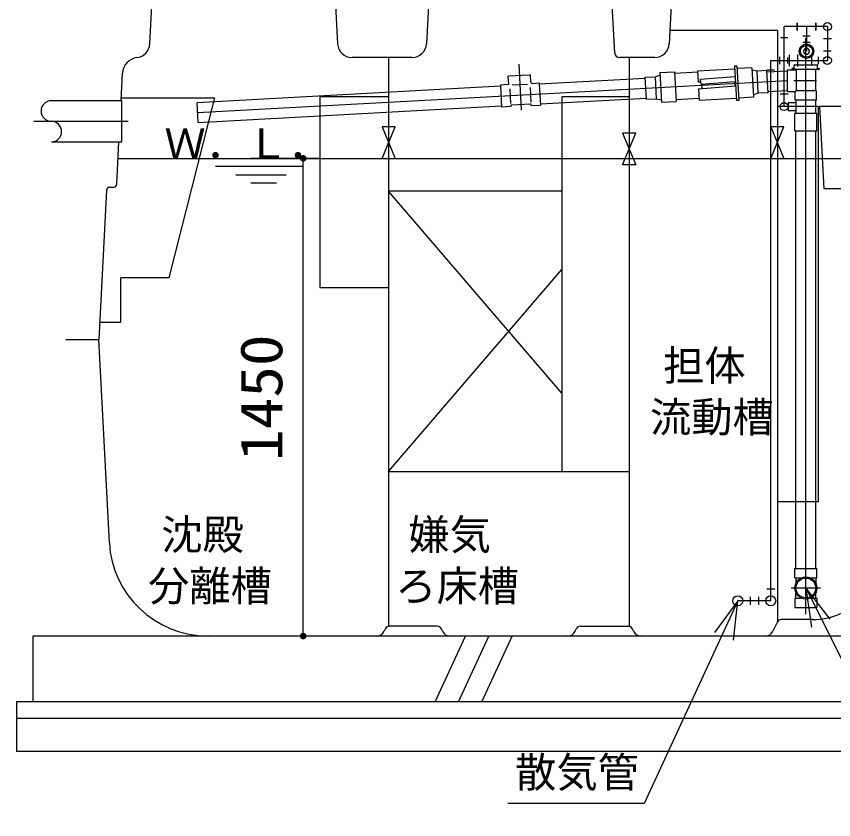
# Model space of a CAD drawing. Units: millimetres, scale not verified. Extents: x -14850 to 14850, y -10500 to 10500.
# Drawn here: x -10475 to -7994, y -5730 to -3292 of the extents above; entities that cross this region are included whole.
import ezdxf
from ezdxf.enums import TextEntityAlignment as Align

# ---------------------------------------------------------------- set-up
doc = ezdxf.new("R2010")
doc.units = ezdxf.units.MM
doc.header["$LTSCALE"] = 50
for name, color, linetype, lineweight in [('0-0_機器', 3, 'Continuous', 25), ('0-1_空気管', 3, 'Continuous', 25), ('0-4_製作', 5, 'Continuous', 25)]:
    doc.layers.add(name, color=color, linetype=linetype, lineweight=lineweight)
doc.styles.add('ＭＳ ゴシック', font='')
doc.styles.get('ＭＳ ゴシック').set_extended_font_data('MS Gothic')

msp = doc.modelspace()

# ---------------------------------------------------------------- linework, layer by layer
at = {"layer": '0-0_機器', "color": 2}
for p, q in [((-10424.56, -5173.22), (-10424.56, -5373.22)), ((-6824.56, -5173.22), (-10424.56, -5173.22)), ((-9203.39, -5373.22), (-9111.17, -5173.22)), ((-9132.68, -5373.22), (-9040.46, -5173.22)), ((-9061.97, -5373.22), (-8969.75, -5173.22)), ((-6774.56, -5373.22), (-10474.57, -5373.22)), ((-10474.57, -5373.22), (-10474.57, -5523.22)), ((-6774.56, -5423.22), (-10474.57, -5423.22)), ((-6774.56, -5523.22), (-10474.57, -5523.22))]:
    msp.add_line(p, q, dxfattribs=at)
at = {"layer": '0-1_空気管'}
for p, q in [((-10069.77, -3376.15), (-10062.55, -3238.38)), ((-9506.58, -3238.38), (-9499.39, -3375.52)), ((-9222.55, -3238.38), (-9229.74, -3375.52)), ((-8657.9, -3403.95), (-8666.58, -3238.38)), ((-8485.55, -3238.38), (-8492.74, -3375.52)), ((-8144.06, -3566.22), (-8144.06, -3323.22)), ((-8012.56, -3323.22), (-8144.06, -3323.22)), ((-8104.06, -3334.72), (-8104.06, -3311.72)), ((-8076.06, -3323.22), (-8076.06, -3398.22)), ((-8048.06, -3334.72), (-8048.06, -3311.72)), ((-8012.56, -3323.22), (-8012.56, -3426.22)), ((-8164.56, -3334.78), (-8490.61, -3334.78)), ((-8164.56, -3334.78), (-8164.56, -5131.87)), ((-8133.06, -3357.22), (-8155.06, -3357.22)), ((-8087.56, -3351.22), (-8064.56, -3351.22)), ((-8087.56, -3370.22), (-8064.56, -3370.22)), ((-8078.06, -5106.41), (-8078.06, -3358.72)), ((-8000.47, -3360.72), (-8024.56, -3360.72)), ((-8001.06, -3398.22), (-8024.06, -3398.22)), ((-9273.68, -3417.22), (-9455.45, -3417.22)), ((-9344.56, -3417.22), (-9344.56, -5143.43)), ((-8536.68, -3417.22), (-8643.92, -3417.22)), ((-8614.56, -3417.22), (-8614.56, -5143.43)), ((-8156.56, -3437.72), (-8156.56, -3414.72)), ((-8133.56, -3416.72), (-8133.56, -3435.72)), ((-8128.56, -3408.72), (-8128.56, -3443.72)), ((-8103.56, -3407.72), (-8103.56, -3444.72)), ((-8060.56, -3413.72), (-8060.56, -3438.72)), ((-8040.56, -3414.72), (-8040.56, -3437.72)), ((-8949.62, -3437.85), (-8942.11, -3576.5)), ((-8287.16, -3443.44), (-8281.53, -3547.28)), ((-8241.84, -3447.99), (-8286.78, -3450.43)), ((-8241.84, -3447.99), (-8236.98, -3537.86)), ((-8184.56, -3426.22), (-8012.56, -3426.22)), ((-8184.56, -5066.22), (-8184.56, -3426.22)), ((-8113.86, -3450.62), (-8113.32, -3440.37)), ((-8112.32, -3439.42), (-8043.81, -3439.42)), ((-8042.27, -3450.62), (-8042.81, -3440.37)), ((-10156.53, -3548.22), (-10152.14, -3464.52)), ((-8917.8, -3470.59), (-8981.21, -3474.03)), ((-8521.43, -3463.14), (-8476.5, -3460.7)), ((-8521.43, -3463.14), (-8516.57, -3553.01)), ((-8476.5, -3460.7), (-8471.63, -3550.57)), ((-8406.33, -3461.91), (-8476.23, -3465.7)), ((-8406.58, -3457.42), (-8294.24, -3451.33)), ((-8406.58, -3457.42), (-8404.71, -3491.87)), ((-8222.62, -3525.56), (-8226.24, -3458.66)), ((-8192.66, -3523.94), (-8196.29, -3457.04)), ((-8196.1, -3460.53), (-8134.06, -3457.17)), ((-8196.06, -3454.22), (-8173.06, -3454.22)), ((-8134.06, -3519.67), (-8134.06, -3454.77)), ((-8133.76, -3454.47), (-8108.56, -3454.47)), ((-8113.86, -3450.62), (-8119.69, -3450.62)), ((-8119.69, -3452.42), (-8119.69, -3450.62)), ((-8119.69, -3452.42), (-8036.44, -3452.42)), ((-8108.56, -3454.47), (-8108.56, -3452.42)), ((-8108.56, -3454.47), (-8106.56, -3456.72)), ((-8106.56, -3518.72), (-8106.56, -3456.72)), ((-8047.56, -3517.72), (-8047.56, -3452.42)), ((-8042.27, -3450.62), (-8036.44, -3450.62)), ((-8036.44, -3452.42), (-8036.44, -3450.62)), ((-9924.56, -3584.22), (-8134.06, -3487.22)), ((-8979.83, -3499.49), (-8981.21, -3474.03)), ((-8908.03, -3495.6), (-8887.46, -3494.48)), ((-8887.46, -3494.48), (-8887.28, -3497.81)), ((-8565.56, -3480.55), (-8887.27, -3497.98)), ((-8887.27, -3497.98), (-8883.84, -3561.39)), ((-8562.12, -3543.96), (-8565.75, -3477.06)), ((-8535.79, -3475.43), (-8532.17, -3542.33)), ((-8397.83, -3491.64), (-8404.71, -3491.87)), ((-8397.32, -3498.32), (-8292.13, -3490.37)), ((-8394.36, -3498.1), (-8393.65, -3511.08)), ((-8294.62, -3490.55), (-8293.92, -3503.54)), ((-8114.76, -3487.22), (-8045.31, -3487.22)), ((-9005.1, -3504.36), (-9926.19, -3554.26)), ((-9005.1, -3504.36), (-9001.67, -3567.77)), ((-8976.55, -3511.93), (-8974.15, -3556.27)), ((-8922.77, -3499), (-8969.71, -3501.54)), ((-8914.84, -3508.58), (-8912.43, -3552.92)), ((-8403.63, -3511.84), (-8291.42, -3503.35)), ((-8403.63, -3511.84), (-8401.76, -3546.29)), ((-8192.85, -3520.45), (-8134.06, -3517.26)), ((-8133.76, -3519.97), (-8110.81, -3519.97)), ((-8110.81, -3519.97), (-8108.45, -3518.72)), ((-8110.81, -3545.92), (-8110.81, -3519.97)), ((-8046.31, -3518.72), (-8108.45, -3518.72)), ((-8045.31, -3545.92), (-8045.31, -3519.72)), ((-10156.06, -3539.22), (-9873.23, -3539.22)), ((-9873.23, -3539.22), (-10011.78, -4086.22)), ((-9553.56, -3536.22), (-9553.56, -4116.22)), ((-9344.56, -3536.22), (-9553.56, -3536.22)), ((-8884.03, -3557.89), (-8562.31, -3540.46)), ((-8818.56, -3536.22), (-8818.56, -4673.22)), ((-8614.56, -3536.22), (-8818.56, -3536.22)), ((-8402, -3541.79), (-8471.9, -3545.58)), ((-8401.76, -3546.29), (-8289.43, -3540.2)), ((-8281.53, -3547.28), (-8289.02, -3547.69)), ((-8236.98, -3537.86), (-8281.91, -3540.29)), ((-8132.06, -3528.72), (-8156.06, -3528.72)), ((-8045.61, -3546.22), (-8110.51, -3546.22)), ((-8108.06, -3546.22), (-8108.06, -3586.22)), ((-8048.06, -3586.22), (-8048.06, -3546.22)), ((-9922.94, -3614.17), (-9926.19, -3554.26)), ((-9922.94, -3614.17), (-9001.86, -3564.27)), ((-8973.61, -3566.25), (-9001.67, -3567.77)), ((-8973.61, -3566.25), (-8973.71, -3564.46)), ((-8970.78, -3561.19), (-8915.26, -3558.19)), ((-8911.89, -3562.91), (-8911.99, -3561.11)), ((-8911.89, -3562.91), (-8883.84, -3561.39)), ((-8516.57, -3553.01), (-8471.63, -3550.57)), ((-8040.56, -3566.22), (-8163.56, -3566.22)), ((-8132.06, -3554.22), (-8132.06, -3578.22)), ((-8108.06, -3554.22), (-8132.06, -3554.22)), ((-8040.56, -3566.22), (-8040.56, -4766.22)), ((-7662.62, -3566.22), (-8036.12, -3566.22)), ((-8036.12, -3566.22), (-8023.02, -3816.22)), ((-8132.06, -3578.22), (-8108.06, -3578.22)), ((-8111.56, -3639.22), (-8111.56, -3586.22)), ((-8111.56, -3586.22), (-8044.56, -3586.22)), ((-8044.56, -3639.22), (-8044.56, -3586.22)), ((-10421.08, -3610.72), (-10135.53, -3610.72)), ((-9364.56, -3723.22), (-9324.56, -3627.22)), ((-8184.56, -3723.22), (-8144.56, -3627.22)), ((-8111.56, -3639.22), (-8044.56, -3639.22)), ((-8108.06, -4968.22), (-8108.06, -3639.22)), ((-8048.06, -4968.22), (-8048.06, -3639.22)), ((-10368.31, -3673.22), (-10154.69, -3673.22)), ((-10169.79, -3801.24), (-10163.08, -3673.22)), ((-10165.7, -3723.22), (-7922.85, -3723.22)), ((-9606.34, -3748.22), (-9869.72, -3748.22)), ((-9808.2, -3773.22), (-9655.36, -3773.22)), ((-10200.82, -3820.19), (-10224.56, -4273.22)), ((-10190.84, -3810.72), (-10179.77, -3810.72)), ((-9685.16, -3798.22), (-9763.02, -3798.22)), ((-7825.84, -3816.22), (-8023.02, -3816.22)), ((-8818.56, -3823.22), (-9344.56, -3823.22)), ((-8818.56, -4435.68), (-9344.56, -3823.22)), ((-9344.56, -4673.22), (-8818.56, -4060.75)), ((-10011.78, -4086.22), (-10157.8, -4086.22)), ((-10157.8, -4220.22), (-10157.8, -4086.22)), ((-9344.56, -4116.22), (-9553.56, -4116.22)), ((-10221.79, -4220.22), (-10157.8, -4220.22)), ((-10324.56, -4273.22), (-10224.56, -4273.22)), ((-10192.3, -4888.92), (-10224.56, -4273.22)), ((-9344.56, -4673.22), (-8614.56, -4673.22)), ((-8040.56, -4766.22), (-8164.56, -4766.22)), ((-8111.57, -4968.22), (-8108.24, -4968.22)), ((-8111.57, -4996.31), (-8111.57, -4968.22)), ((-8108.07, -4968.22), (-8044.56, -4968.22)), ((-8111.57, -4996.31), (-8091, -4996.31)), ((-8108.24, -4996.31), (-8108.24, -5012.66)), ((-8048.06, -4996.31), (-8048.06, -5012.3)), ((-8196.56, -5030.22), (-8172.56, -5030.22)), ((-8122.45, -5027.22), (-8033.13, -5027.22)), ((-8247.06, -5054.21), (-8247.06, -5078.21)), ((-8222.06, -5054.22), (-8222.06, -5078.22)), ((-8111.57, -5058.12), (-8111.57, -5086.22)), ((-8111.57, -5058.12), (-8091, -5058.12)), ((-8108.24, -5058.12), (-8108.24, -5041.78)), ((-8048.06, -5058.12), (-8048.06, -5042.13)), ((-8284.56, -5066.22), (-8568.68, -5680.91)), ((-8184.56, -5066.22), (-8284.56, -5066.22)), ((-8111.57, -5086.22), (-8108.24, -5086.22)), ((-8108.07, -5086.22), (-8044.56, -5086.22)), ((-8163.83, -5130.4), (-8177.78, -5158.29)), ((-8057.13, -5123.22), (-8152.2, -5123.22)), ((-9353.83, -5150.4), (-9357.78, -5158.29)), ((-9196.93, -5143.22), (-9342.2, -5143.22)), ((-9181.35, -5158.29), (-9185.3, -5150.4)), ((-8777.78, -5158.29), (-8773.83, -5150.4)), ((-8762.2, -5143.22), (-8616.93, -5143.22)), ((-8601.35, -5158.29), (-8605.3, -5150.4)), ((-8090.03, -5173.22), (-9892.71, -5173.22)), ((-8568.68, -5680.91), (-8982.91, -5680.91))]:
    msp.add_line(p, q, dxfattribs=at)
at = {"layer": '0-1_空気管', "color": 5}
for p, q in [((-8104.06, -3311.72), (-8104.06, -3334.72)), ((-8048.06, -3312.22), (-8048.06, -3334.22))]:
    msp.add_line(p, q, dxfattribs=at)
at = {"layer": '0-1_空気管'}
for points in [[(-8287.16, -3443.44), (-8294.65, -3443.84), (-8289.02, -3547.69)], [(-8913.19, -3490.97), (-8914.3, -3470.4), (-8917.63, -3470.58)], [(-8565.75, -3477.06), (-8535.79, -3475.43), (-8521.03, -3470.63)], [(-8196.29, -3457.04), (-8226.24, -3458.66), (-8241.44, -3455.48)], [(-8292.9, -3476.02), (-8398.42, -3483.81), (-8397.32, -3498.32)], [(-8979.83, -3499.49), (-9005.29, -3500.87), (-9005.11, -3504.19)], [(-8562.12, -3543.96), (-8532.17, -3542.33), (-8516.97, -3545.52)], [(-8192.66, -3523.94), (-8222.62, -3525.56), (-8237.38, -3530.37)], [(-10154.69, -3673.22), (-10154.69, -3548.22), (-10368.31, -3548.22)], [(-9324.56, -3627.22), (-9364.56, -3627.22), (-9324.56, -3723.22)], [(-8144.56, -3627.22), (-8184.56, -3627.22), (-8144.56, -3723.22)], [(-8065.13, -4996.31), (-8044.56, -4996.31), (-8044.56, -4968.22)], [(-8003.84, -5121.51), (-8078.06, -5027.22), (-8060.93, -5145.99)], [(-8078.06, -5027.22), (-7726.28, -5730.43), (-6724.41, -5730.43)], [(-8065.13, -5058.12), (-8044.56, -5058.12), (-8044.56, -5086.22)], [(-8297.98, -5185.47), (-8284.56, -5066.22), (-8355.81, -5162.78)]]:
    msp.add_lwpolyline(points, dxfattribs=at)
msp.add_lwpolyline([(-8594.56, -3647.22), (-8634.56, -3647.22), (-8594.56, -3743.22), (-8634.56, -3743.22)], close=True, dxfattribs=at)
for centre, radius in [((-8012.56, -3323.22), 12), ((-8076.06, -3398.22), 22), ((-8076.13, -3398.25), 18.19), ((-8012.56, -3426.22), 12), ((-8144.06, -3566.22), 12), ((-8078.06, -5027.22), 33.5), ((-8078.06, -5027.22), 30), ((-8284.56, -5066.22), 15), ((-8184.56, -5066.22), 15)]:
    msp.add_circle(centre, radius, dxfattribs=at)
for centre, radius, start, end in [((-10113.71, -3373.85), 44, 276.42152, 357.71989), ((-9455.45, -3373.22), 44, 182.99998, 270), ((-9273.68, -3373.22), 44, 270, 357), ((-8536.68, -3373.22), 44, 270, 357), ((-8076.06, -3398.22), 9.2, 90, 270), ((-8076.06, -3398.22), 9.2, 270, 90), ((-10102.21, -3467.14), 50, 97.02892, 177), ((-8643.92, -3403.22), 14, 182.99998, 270), ((-8112.32, -3440.42), 1, 90, 177), ((-8043.81, -3440.42), 1, 3, 90), ((-8908.3, -3490.7), 4.9, 183.10095, 273.10095), ((-8046.56, -3517.72), 1, 180, 270), ((-8046.31, -3519.72), 1, 0, 90), ((-8110.51, -3545.92), 0.3, 180, 270), ((-8045.61, -3545.92), 0.3, 270, 0), ((-10368.31, -3579.47), 31.25, 90, 270), ((-8970.61, -3564.29), 3.1, 93.10095, 183.10095), ((-8915.09, -3561.28), 3.1, 3.10095, 93.10095), ((-10368.31, -3641.97), 31.25, 270, 90), ((-10190.84, -3820.72), 10, 90, 177), ((-10179.77, -3800.72), 10, 270, 357), ((-9892.71, -4873.22), 300, 182.99998, 270), ((-8057.7, -4917.22), 206, 270, 316.13756), ((-8152.2, -5136.22), 13, 90, 153.43494), ((-9381.93, -5146.22), 27, 270, 333.43494), ((-9342.2, -5156.22), 13, 90, 153.43494), ((-9196.93, -5156.22), 13, 26.56505, 90), ((-9157.2, -5146.22), 27, 206.56503, 270), ((-8801.93, -5146.22), 27, 270, 333.43494), ((-8762.2, -5156.22), 13, 90, 153.43494), ((-8616.93, -5156.22), 13, 26.56505, 90), ((-8577.2, -5146.22), 27, 206.56503, 270), ((-8201.93, -5146.22), 27, 270, 333.43494)]:
    msp.add_arc(centre, radius, start, end, dxfattribs=at)
at = {"layer": '0-4_製作', "color": 2}
for p, q in [((-9553.82, -3723.22), (-9762.96, -3723.22)), ((-9603.82, -5173.22), (-9603.82, -3723.22)), ((-9553.82, -5173.22), (-9762.96, -5173.22))]:
    msp.add_line(p, q, dxfattribs=at)
at = {"layer": '0-4_製作'}
for points in [[(-9613.64, -3721.34), (-9603.82, -3723.22), (-9613.8, -3722.59)], [(-9613.33, -3720.13), (-9603.82, -3723.22), (-9613.64, -3721.34)], [(-9612.87, -3718.96), (-9603.82, -3723.22), (-9613.33, -3720.13)], [(-9612.26, -3717.86), (-9603.82, -3723.22), (-9612.87, -3718.96)], [(-9611.52, -3716.84), (-9603.82, -3723.22), (-9612.26, -3717.86)], [(-9610.66, -3715.93), (-9603.82, -3723.22), (-9611.52, -3716.84)], [(-9609.7, -3715.13), (-9603.82, -3723.22), (-9610.66, -3715.93)], [(-9608.64, -3714.45), (-9603.82, -3723.22), (-9609.7, -3715.13)], [(-9607.5, -3713.92), (-9603.82, -3723.22), (-9608.64, -3714.45)], [(-9606.31, -3713.53), (-9603.82, -3723.22), (-9607.5, -3713.92)], [(-9606.31, -3713.53), (-9603.82, -3713.22), (-9603.82, -3723.22)], [(-9605.07, -3713.3), (-9603.82, -3713.22), (-9606.31, -3713.53)], [(-9603.82, -3713.22), (-9593.82, -3723.22), (-9603.82, -3723.22)], [(-9603.19, -3713.24), (-9593.82, -3723.22), (-9603.82, -3713.22)], [(-9601.95, -3713.39), (-9593.82, -3723.22), (-9603.19, -3713.24)], [(-9600.73, -3713.71), (-9593.82, -3723.22), (-9601.95, -3713.39)], [(-9599.56, -3714.17), (-9593.82, -3723.22), (-9600.73, -3713.71)], [(-9598.46, -3714.77), (-9593.82, -3723.22), (-9599.56, -3714.17)], [(-9597.45, -3715.51), (-9593.82, -3723.22), (-9598.46, -3714.77)], [(-9596.53, -3716.37), (-9593.82, -3723.22), (-9597.45, -3715.51)], [(-9595.73, -3717.34), (-9593.82, -3723.22), (-9596.53, -3716.37)], [(-9595.73, -3717.34), (-9593.9, -3721.96), (-9593.82, -3723.22)], [(-9595.06, -3718.4), (-9593.9, -3721.96), (-9595.73, -3717.34)], [(-9595.06, -3718.4), (-9594.13, -3720.73), (-9593.9, -3721.96)], [(-9594.52, -3719.54), (-9594.13, -3720.73), (-9595.06, -3718.4)], [(-9613.8, -3722.59), (-9603.82, -3723.22), (-9613.82, -3723.22)], [(-9613.82, -3723.22), (-9611.91, -3729.1), (-9613.74, -3724.47)], [(-9613.82, -3723.22), (-9611.11, -3730.06), (-9611.91, -3729.1)], [(-9603.82, -3723.22), (-9611.11, -3730.06), (-9613.82, -3723.22)], [(-9613.74, -3724.47), (-9612.58, -3728.04), (-9613.51, -3725.7)], [(-9613.74, -3724.47), (-9611.91, -3729.1), (-9612.58, -3728.04)], [(-9613.51, -3725.7), (-9612.58, -3728.04), (-9613.12, -3726.9)], [(-9603.82, -3723.22), (-9610.19, -3730.92), (-9611.11, -3730.06)], [(-9603.82, -3723.22), (-9609.18, -3731.66), (-9610.19, -3730.92)], [(-9603.82, -3723.22), (-9608.08, -3732.27), (-9609.18, -3731.66)], [(-9603.82, -3723.22), (-9606.91, -3732.73), (-9608.08, -3732.27)], [(-9603.82, -3723.22), (-9605.69, -3733.04), (-9606.91, -3732.73)], [(-9603.82, -3723.22), (-9604.45, -3733.2), (-9605.69, -3733.04)], [(-9603.82, -3723.22), (-9603.82, -3733.22), (-9604.45, -3733.2)], [(-9603.82, -3723.22), (-9602.57, -3733.14), (-9603.82, -3733.22)], [(-9603.82, -3723.22), (-9601.33, -3732.9), (-9602.57, -3733.14)], [(-9603.82, -3723.22), (-9600.14, -3732.52), (-9601.33, -3732.9)], [(-9593.82, -3723.22), (-9600.14, -3732.52), (-9603.82, -3723.22)], [(-9593.82, -3723.22), (-9599, -3731.98), (-9600.14, -3732.52)], [(-9593.82, -3723.22), (-9597.94, -3731.31), (-9599, -3731.98)], [(-9593.82, -3723.22), (-9596.97, -3730.51), (-9597.94, -3731.31)], [(-9593.82, -3723.22), (-9596.11, -3729.59), (-9596.97, -3730.51)], [(-9593.82, -3723.22), (-9595.38, -3728.58), (-9596.11, -3729.59)], [(-9593.82, -3723.22), (-9594.77, -3727.48), (-9595.38, -3728.58)], [(-9593.82, -3723.22), (-9594.31, -3726.31), (-9594.77, -3727.48)], [(-9593.82, -3723.22), (-9594, -3725.09), (-9594.31, -3726.31)], [(-9593.82, -3723.22), (-9593.84, -3723.85), (-9594, -3725.09)], [(-9613.8, -5172.59), (-9603.82, -5173.22), (-9613.82, -5173.22)], [(-9613.82, -5173.22), (-9610.19, -5180.92), (-9613.74, -5174.47)], [(-9613.82, -5173.22), (-9609.18, -5181.66), (-9610.19, -5180.92)], [(-9603.82, -5173.22), (-9609.18, -5181.66), (-9613.82, -5173.22)], [(-9613.64, -5171.34), (-9603.82, -5173.22), (-9613.8, -5172.59)], [(-9613.74, -5174.47), (-9611.11, -5180.06), (-9613.51, -5175.7)], [(-9613.74, -5174.47), (-9610.19, -5180.92), (-9611.11, -5180.06)], [(-9613.33, -5170.13), (-9603.82, -5173.22), (-9613.64, -5171.34)], [(-9613.51, -5175.7), (-9611.91, -5179.1), (-9613.12, -5176.9)], [(-9613.51, -5175.7), (-9611.11, -5180.06), (-9611.91, -5179.1)], [(-9612.87, -5168.96), (-9603.82, -5173.22), (-9613.33, -5170.13)], [(-9613.12, -5176.9), (-9611.91, -5179.1), (-9612.58, -5178.04)], [(-9612.26, -5167.86), (-9603.82, -5173.22), (-9612.87, -5168.96)], [(-9611.52, -5166.84), (-9603.82, -5173.22), (-9612.26, -5167.86)], [(-9610.66, -5165.93), (-9603.82, -5173.22), (-9611.52, -5166.84)], [(-9609.7, -5165.13), (-9603.82, -5173.22), (-9610.66, -5165.93)], [(-9608.64, -5164.45), (-9603.82, -5173.22), (-9609.7, -5165.13)], [(-9603.82, -5173.22), (-9608.08, -5182.27), (-9609.18, -5181.66)], [(-9607.5, -5163.92), (-9603.82, -5173.22), (-9608.64, -5164.45)], [(-9603.82, -5173.22), (-9606.91, -5182.73), (-9608.08, -5182.27)], [(-9607.5, -5163.92), (-9603.82, -5163.22), (-9603.82, -5173.22)], [(-9606.31, -5163.53), (-9603.82, -5163.22), (-9607.5, -5163.92)], [(-9603.82, -5173.22), (-9605.69, -5183.04), (-9606.91, -5182.73)], [(-9605.07, -5163.3), (-9603.82, -5163.22), (-9606.31, -5163.53)], [(-9603.82, -5173.22), (-9604.45, -5183.2), (-9605.69, -5183.04)], [(-9603.82, -5173.22), (-9603.82, -5183.22), (-9604.45, -5183.2)], [(-9603.82, -5163.22), (-9593.82, -5173.22), (-9603.82, -5173.22)], [(-9603.19, -5163.24), (-9593.82, -5173.22), (-9603.82, -5163.22)], [(-9603.82, -5173.22), (-9602.57, -5183.14), (-9603.82, -5183.22)], [(-9603.82, -5173.22), (-9601.33, -5182.9), (-9602.57, -5183.14)], [(-9603.82, -5173.22), (-9600.14, -5182.52), (-9601.33, -5182.9)], [(-9603.82, -5173.22), (-9599, -5181.98), (-9600.14, -5182.52)], [(-9593.82, -5173.22), (-9599, -5181.98), (-9603.82, -5173.22)], [(-9601.95, -5163.4), (-9593.82, -5173.22), (-9603.19, -5163.24)], [(-9600.73, -5163.71), (-9593.82, -5173.22), (-9601.95, -5163.4)], [(-9599.56, -5164.17), (-9593.82, -5173.22), (-9600.73, -5163.71)], [(-9598.46, -5164.77), (-9593.82, -5173.22), (-9599.56, -5164.17)], [(-9593.82, -5173.22), (-9597.94, -5181.31), (-9599, -5181.98)], [(-9597.45, -5165.51), (-9593.82, -5173.22), (-9598.46, -5164.77)], [(-9593.82, -5173.22), (-9596.97, -5180.51), (-9597.94, -5181.31)], [(-9597.45, -5165.51), (-9593.9, -5171.96), (-9593.82, -5173.22)], [(-9596.53, -5166.37), (-9593.9, -5171.96), (-9597.45, -5165.51)], [(-9593.82, -5173.22), (-9596.11, -5179.59), (-9596.97, -5180.51)], [(-9596.53, -5166.37), (-9594.13, -5170.73), (-9593.9, -5171.96)], [(-9595.73, -5167.34), (-9594.13, -5170.73), (-9596.53, -5166.37)], [(-9593.82, -5173.22), (-9595.38, -5178.58), (-9596.11, -5179.59)], [(-9595.73, -5167.34), (-9594.52, -5169.54), (-9594.13, -5170.73)], [(-9595.06, -5168.4), (-9594.52, -5169.54), (-9595.73, -5167.34)], [(-9593.82, -5173.22), (-9594.77, -5177.48), (-9595.38, -5178.58)], [(-9593.82, -5173.22), (-9594.31, -5176.31), (-9594.77, -5177.48)], [(-9593.82, -5173.22), (-9594, -5175.09), (-9594.31, -5176.31)], [(-9593.82, -5173.22), (-9593.84, -5173.85), (-9594, -5175.09)]]:
    msp.add_solid(points, dxfattribs=at)

# ---------------------------------------------------------------- texts
at = {"layer": '0-1_空気管', "color": 4, "style": 'ＭＳ ゴシック'}
for s, p in [('Ｗ．Ｌ．', (-10025.1, -3751.45)), ('担体', (-8511.07, -4425.84)), ('流動槽', (-8551.07, -4581.84)), ('沈殿', (-10034.54, -4938.58)), ('嫌気', (-9284.43, -4938.58)), ('分離槽', (-10074.54, -5094.58)), ('ろ床槽', (-9324.43, -5094.58)), ('散気管', (-8960.42, -5659.9))]:
    msp.add_text(s, height=91.79, dxfattribs=at).set_placement(p, align=Align.BOTTOM_LEFT)
at = {"layer": '0-4_製作', "color": 4, "style": 'ＭＳ ゴシック', "width": 1.1}
msp.add_text('1450', height=128.4, rotation=90, dxfattribs=at).set_placement((-9628.82, -4641.97), align=Align.BOTTOM_LEFT)

doc.saveas('drawing.dxf')
